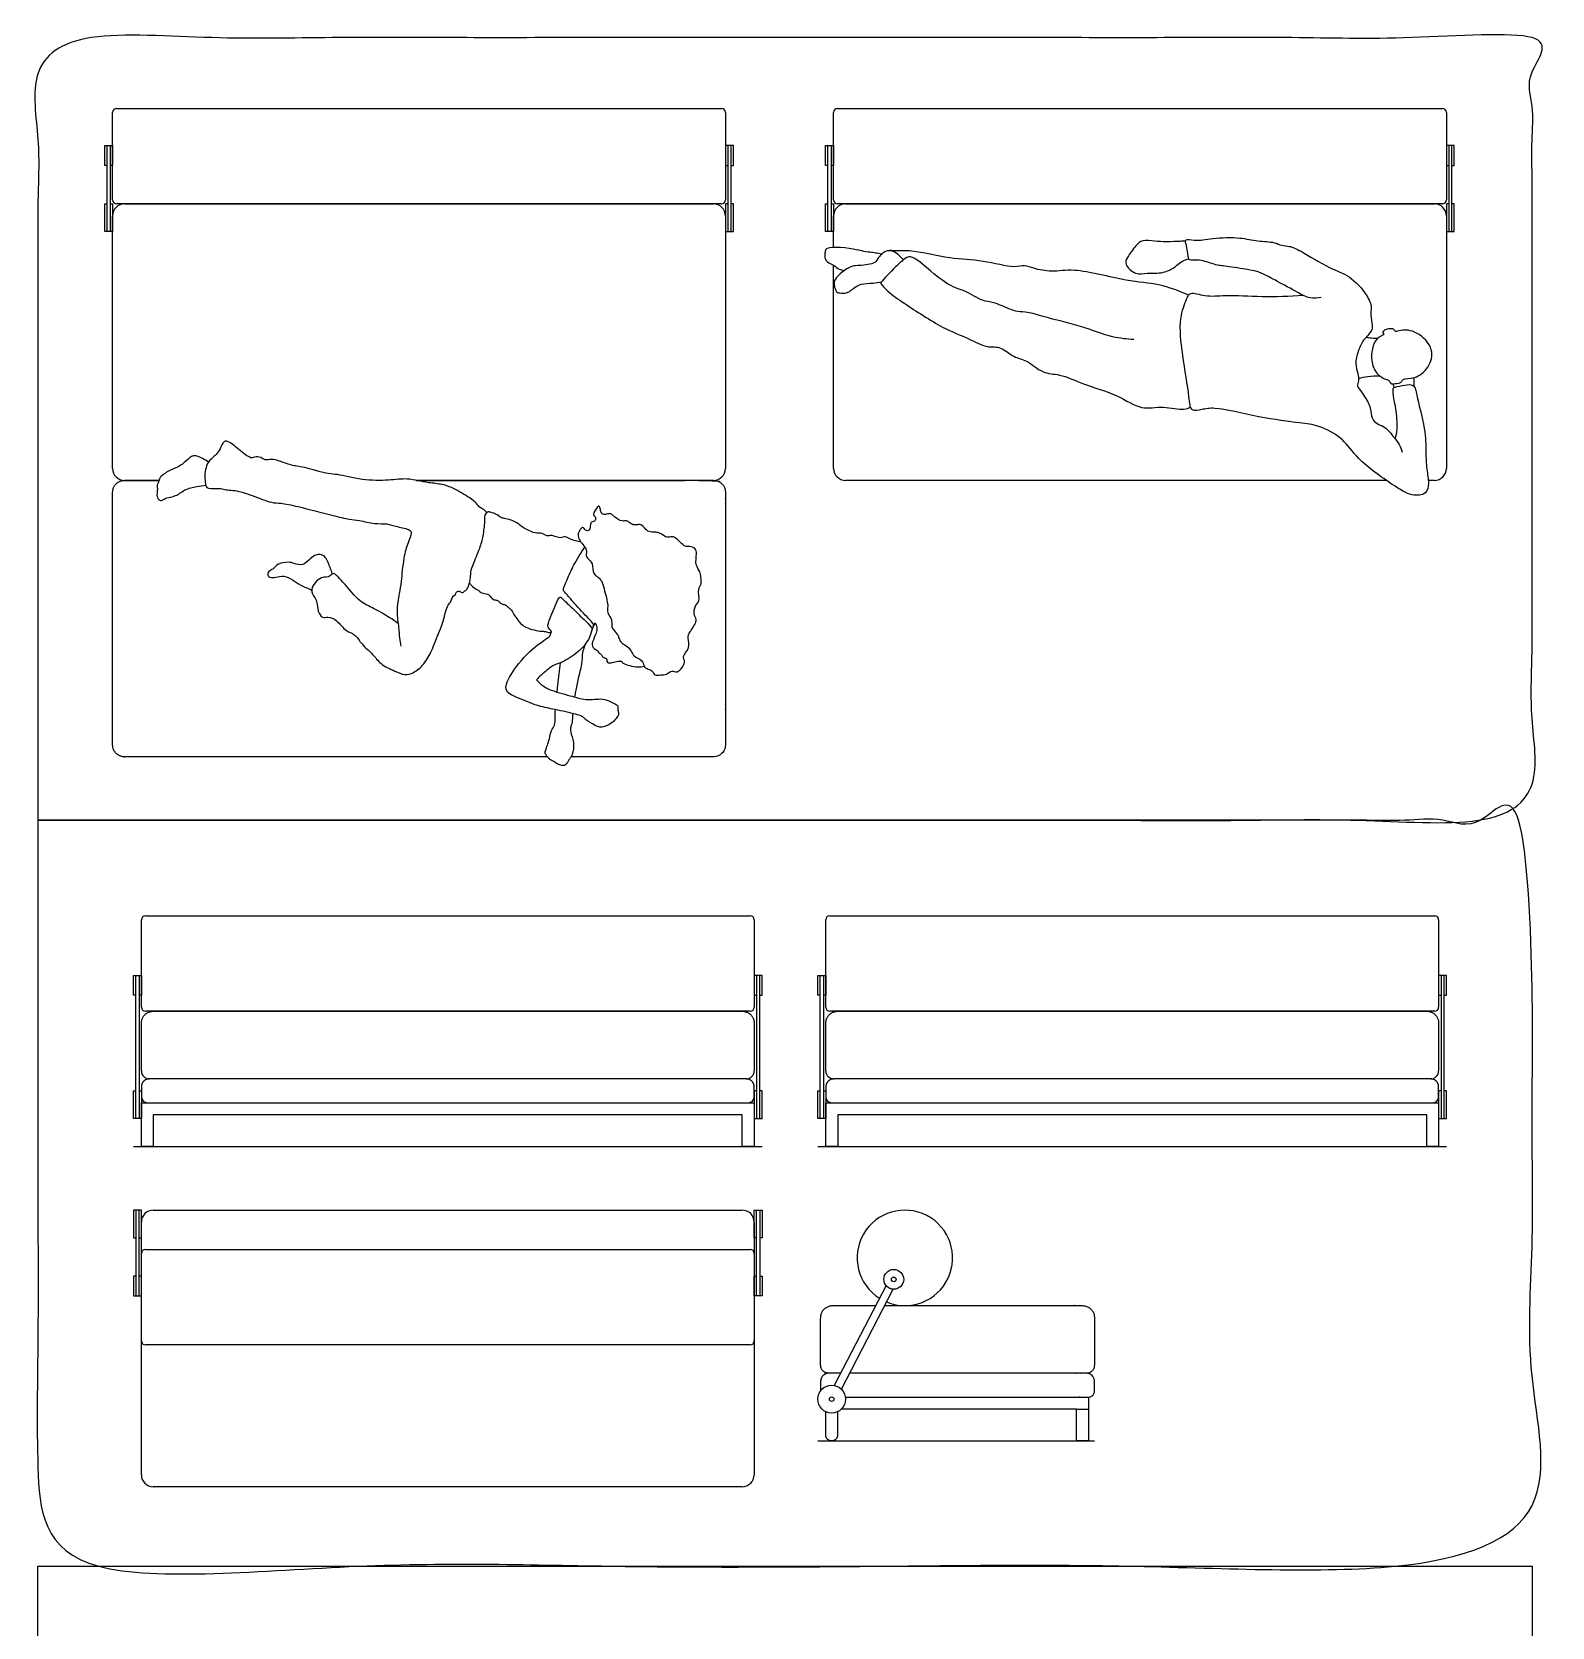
# Model space of a CAD drawing. Header units: metres. Extents: x 0 to 74.2, y -1.2 to 25.5.
# Drawn here: x 67.45 to 72.3, y 16.84 to 21.93 of the extents above; entities that cross this region are included whole.
import ezdxf

# ---------------------------------------------------------------- set-up
doc = ezdxf.new("R2010")
doc.units = ezdxf.units.M
doc.header["$MEASUREMENT"] = 0
for name, color, linetype, true_color in [('AG-DETAILS', 7, 'Continuous', 0x66ffff), ('AG-DIAGRAM', 7, 'Continuous', 0xfecc66), ('AG-FURNITURE', 7, 'Continuous', 0x66ccff), ('AG-PEOPLE', 7, 'Continuous', 0xfc6666), ('X-VPRT', 6, 'Continuous', 0xff00ff)]:
    doc.layers.add(name, color=color, linetype=linetype, true_color=true_color)

msp = doc.modelspace()

# ---------------------------------------------------------------- linework, layer by layer
at = {"layer": 'AG-DETAILS'}
msp.add_line((70.783, 17.5376), (70.8211, 17.5376), dxfattribs=at)
for points in [[(67.7807, 18.8584), (67.7731, 18.8584), (67.7731, 18.9219), (67.7985, 18.9219), (67.7985, 18.8584), (67.791, 18.8584)], [(69.7722, 18.8584), (69.7797, 18.8584), (69.7797, 18.9219), (69.7543, 18.9219), (69.7543, 18.8584), (69.7619, 18.8584)], [(67.791, 18.5536), (67.7985, 18.5536), (67.7985, 18.4647), (67.7731, 18.4647), (67.7731, 18.5536), (67.7807, 18.5536)], [(69.7619, 18.5536), (69.7543, 18.5536), (69.7543, 18.4647), (69.7797, 18.4647), (69.7797, 18.5536), (69.7722, 18.5536)]]:
    msp.add_lwpolyline(points, dxfattribs=at)
for points in [[(67.791, 18.4647), (67.7807, 18.4647), (67.7807, 18.9219), (67.791, 18.9219)], [(69.7619, 18.4647), (69.7722, 18.4647), (69.7722, 18.9219), (69.7619, 18.9219)]]:
    msp.add_lwpolyline(points, close=True, dxfattribs=at)
for centre, start, end in [((67.8112, 19.0997), 90, 180), ((69.7416, 19.0997), 0, 90), ((67.8112, 18.8203), 180, 270), ((69.7416, 18.8203), 270, 0)]:
    msp.add_arc(centre, 0.0127, start, end, dxfattribs=at)
for points in [[(67.7985, 18.8203), (67.7985, 18.96), (67.7985, 19.0997)], [(67.8112, 19.1124), (68.7764, 19.1124), (69.7416, 19.1124)], [(69.7543, 19.0997), (69.7543, 18.96), (69.7543, 18.8203)], [(69.7416, 18.8076), (68.7764, 18.8076), (67.8112, 18.8076)]]:
    msp.add_open_spline(points, degree=2, dxfattribs=at)
at = {"layer": 'AG-DIAGRAM'}
for points in [[(67.7731, 18.3758), (69.7797, 18.3758)], [(69.9575, 18.3758), (71.9641, 18.3758)], [(69.9575, 17.436), (70.8402, 17.436)]]:
    msp.add_lwpolyline(points, dxfattribs=at)
at = {"layer": 'AG-FURNITURE'}
for p, q in [((69.4183, 19.6196), (69.1699, 19.6196)), ((70.175, 17.9316), (70.0098, 17.613)), ((70.0324, 17.6013), (70.1976, 17.92))]:
    msp.add_line(p, q, dxfattribs=at)
for points in [[(67.689, 21.5074), (67.6814, 21.5074), (67.6814, 21.5709), (67.7068, 21.5709), (67.7068, 21.5074), (67.6992, 21.5074)], [(69.6804, 21.5074), (69.688, 21.5074), (69.688, 21.5709), (69.6626, 21.5709), (69.6626, 21.5074), (69.6702, 21.5074)], [(69.9897, 21.5074), (69.9821, 21.5074), (69.9821, 21.5709), (70.0075, 21.5709), (70.0075, 21.5074), (69.9999, 21.5074)], [(71.9811, 21.5074), (71.9887, 21.5074), (71.9887, 21.5709), (71.9633, 21.5709), (71.9633, 21.5074), (71.9709, 21.5074)], [(67.6992, 21.3854), (67.7068, 21.3854), (67.7068, 21.2965), (67.6814, 21.2965), (67.6814, 21.3854), (67.689, 21.3854)], [(69.6702, 21.3854), (69.6626, 21.3854), (69.6626, 21.2965), (69.688, 21.2965), (69.688, 21.3854), (69.6804, 21.3854)], [(69.9999, 21.3854), (70.0075, 21.3854), (70.0075, 21.2965), (69.9821, 21.2965), (69.9821, 21.3854), (69.9897, 21.3854)], [(71.9709, 21.3854), (71.9633, 21.3854), (71.9633, 21.2965), (71.9887, 21.2965), (71.9887, 21.3854), (71.9811, 21.3854)], [(69.9651, 18.8584), (69.9575, 18.8584), (69.9575, 18.9219), (69.9829, 18.9219), (69.9829, 18.8584), (69.9754, 18.8584)], [(71.9566, 18.8584), (71.9641, 18.8584), (71.9641, 18.9219), (71.9387, 18.9219), (71.9387, 18.8584), (71.9463, 18.8584)], [(69.9754, 18.5536), (69.9829, 18.5536), (69.9829, 18.4647), (69.9575, 18.4647), (69.9575, 18.5536), (69.9651, 18.5536)], [(71.9463, 18.5536), (71.9387, 18.5536), (71.9387, 18.4647), (71.9641, 18.4647), (71.9641, 18.5536), (71.9566, 18.5536)], [(67.791, 18.0842), (67.7985, 18.0842), (67.7985, 18.1731), (67.7731, 18.1731), (67.7731, 18.0842), (67.7807, 18.0842)], [(69.7619, 18.0842), (69.7543, 18.0842), (69.7543, 18.1731), (69.7797, 18.1731), (69.7797, 18.0842), (69.7722, 18.0842)], [(67.7807, 17.9622), (67.7731, 17.9622), (67.7731, 17.8987), (67.7985, 17.8987), (67.7985, 17.9622), (67.791, 17.9622)], [(69.7722, 17.9622), (69.7797, 17.9622), (69.7797, 17.8987), (69.7543, 17.8987), (69.7543, 17.9622), (69.7619, 17.9622)], [(70.8211, 17.5757), (70.8211, 17.5376), (70.8211, 17.436), (70.783, 17.436), (70.783, 17.5376), (70.0326, 17.5376)]]:
    msp.add_lwpolyline(points, dxfattribs=at)
for points in [[(67.6992, 21.2965), (67.689, 21.2965), (67.689, 21.5709), (67.6992, 21.5709)], [(69.6702, 21.2965), (69.6804, 21.2965), (69.6804, 21.5709), (69.6702, 21.5709)], [(69.9999, 21.2965), (69.9897, 21.2965), (69.9897, 21.5709), (69.9999, 21.5709)], [(71.9709, 21.2965), (71.9811, 21.2965), (71.9811, 21.5709), (71.9709, 21.5709)], [(69.9754, 18.4647), (69.9651, 18.4647), (69.9651, 18.9219), (69.9754, 18.9219)], [(71.9463, 18.4647), (71.9566, 18.4647), (71.9566, 18.9219), (71.9463, 18.9219)], [(67.7985, 18.4774), (67.7985, 18.5155), (69.7543, 18.5155), (69.7543, 18.4774), (69.7543, 18.3758), (69.7162, 18.3758), (69.7162, 18.4774), (67.8366, 18.4774), (67.8366, 18.3758), (67.7985, 18.3758)], [(69.9829, 18.4774), (69.9829, 18.5155), (71.9387, 18.5155), (71.9387, 18.4774), (71.9387, 18.3758), (71.9006, 18.3758), (71.9006, 18.4774), (70.021, 18.4774), (70.021, 18.3758), (69.9829, 18.3758)], [(67.791, 18.1731), (67.7807, 18.1731), (67.7807, 17.8987), (67.791, 17.8987)], [(69.7619, 18.1731), (69.7722, 18.1731), (69.7722, 17.8987), (69.7619, 17.8987)]]:
    msp.add_lwpolyline(points, close=True, dxfattribs=at)
for centre, radius in [((70.1997, 17.9516), 0.0317), ((70.1997, 17.9516), 0.00736), ((70.0015, 17.5693), 0.0444), ((70.0015, 17.5693), 0.00736)]:
    msp.add_circle(centre, radius, dxfattribs=at)
for centre, radius, start, end in [((67.7195, 21.6769), 0.0127, 90, 180), ((69.6499, 21.6769), 0.0127, 360, 90), ((70.0202, 21.6769), 0.0127, 90, 180), ((71.9506, 21.6769), 0.0127, 360, 90), ((67.7195, 21.3976), 0.0127, 180, 270), ((69.6499, 21.3976), 0.0127, 270, 360), ((70.0202, 21.3976), 0.0127, 180, 270), ((71.9506, 21.3976), 0.0127, 270, 360), ((67.7449, 21.3468), 0.0381, 90, 180), ((69.6245, 21.3468), 0.0381, 0, 90), ((70.0456, 21.3468), 0.0381, 90, 180), ((71.9252, 21.3468), 0.0381, 0, 90), ((67.7449, 20.5404), 0.0381, 180, 270), ((69.6245, 20.5404), 0.0381, 270, 360), ((70.0456, 20.5404), 0.0381, 180, 270), ((71.9252, 20.5404), 0.0381, 270, 360), ((69.9956, 19.0997), 0.0127, 90, 180), ((71.926, 19.0997), 0.0127, 0, 90), ((69.9956, 18.8203), 0.0127, 180, 270), ((71.926, 18.8203), 0.0127, 270, 0), ((67.8239, 18.6171), 0.0254, 180, 270), ((69.7289, 18.6171), 0.0254, 270, 0), ((70.0083, 18.6171), 0.0254, 180, 270), ((71.9133, 18.6171), 0.0254, 270, 0), ((67.8176, 18.5345), 0.0191, 180, 270), ((69.7353, 18.5345), 0.0191, 270, 0), ((70.002, 18.5345), 0.0191, 180, 270), ((71.9197, 18.5345), 0.0191, 270, 0), ((67.8366, 18.1345), 0.0381, 90, 180), ((69.7162, 18.1345), 0.0381, 0, 90), ((70.2352, 18.0202), 0.1524, 247.3776, 237.8173), ((67.8112, 18.0346), 0.0127, 90, 180), ((69.7416, 18.0346), 0.0127, 360, 90), ((67.8112, 17.7552), 0.0127, 180, 270), ((69.7416, 17.7552), 0.0127, 270, 360), ((67.8366, 17.328), 0.0381, 180, 270), ((69.7162, 17.328), 0.0381, 270, 360)]:
    msp.add_arc(centre, radius, start, end, dxfattribs=at)
for points in [[(67.7068, 21.3976), (67.7068, 21.5373), (67.7068, 21.6769)], [(67.7195, 21.6896), (68.6847, 21.6896), (69.6499, 21.6896)], [(69.6626, 21.6769), (69.6626, 21.5373), (69.6626, 21.3976)], [(70.0075, 21.3976), (70.0075, 21.5373), (70.0075, 21.6769)], [(70.0202, 21.6896), (70.9854, 21.6896), (71.9506, 21.6896)], [(71.9633, 21.6769), (71.9633, 21.5373), (71.9633, 21.3976)], [(67.7068, 20.5404), (67.7068, 20.9436), (67.7068, 21.3468)], [(69.6499, 21.3849), (68.6847, 21.3849), (67.7195, 21.3849)], [(67.7449, 21.3849), (68.6847, 21.3849), (69.6245, 21.3849)], [(69.6626, 21.3468), (69.6626, 20.9436), (69.6626, 20.5404)], [(70.0075, 21.246), (70.0075, 21.2964), (70.0075, 21.3468)], [(71.9506, 21.3849), (70.9854, 21.3849), (70.0202, 21.3849)], [(70.0456, 21.3849), (70.9854, 21.3849), (71.9252, 21.3849)], [(71.9633, 21.3468), (71.9633, 20.9436), (71.9633, 20.5404)], [(70.0075, 20.5404), (70.0075, 20.8649), (70.0075, 21.1895)], [(67.8544, 20.5023), (67.7997, 20.5023), (67.7449, 20.5023)], [(69.6245, 20.5023), (69.1499, 20.5023), (68.6752, 20.5023)], [(71.772, 20.5023), (70.9088, 20.5023), (70.0456, 20.5023)], [(71.9252, 20.5023), (71.9155, 20.5023), (71.9058, 20.5023)], [(69.9829, 18.8203), (69.9829, 18.96), (69.9829, 19.0997)], [(69.9956, 19.1124), (70.9608, 19.1124), (71.926, 19.1124)], [(71.9387, 19.0997), (71.9387, 18.96), (71.9387, 18.8203)], [(67.8366, 18.8076), (68.7764, 18.8076), (69.7162, 18.8076)], [(71.926, 18.8076), (70.9608, 18.8076), (69.9956, 18.8076)], [(70.021, 18.8076), (70.9608, 18.8076), (71.9006, 18.8076)], [(67.7985, 18.6171), (67.7985, 18.6933), (67.7985, 18.7695)], [(69.7543, 18.7695), (69.7543, 18.6933), (69.7543, 18.6171)], [(69.9829, 18.6171), (69.9829, 18.6933), (69.9829, 18.7695)], [(71.9387, 18.7695), (71.9387, 18.6933), (71.9387, 18.6171)], [(69.7289, 18.5917), (68.7764, 18.5917), (67.8239, 18.5917)], [(69.7289, 18.5917), (68.7764, 18.5917), (67.8239, 18.5917)], [(71.9133, 18.5917), (70.9608, 18.5917), (70.0083, 18.5917)], [(71.9133, 18.5917), (70.9608, 18.5917), (70.0083, 18.5917)], [(67.7985, 18.5663), (67.7985, 18.5504), (67.7985, 18.5345)], [(69.7543, 18.5345), (69.7543, 18.5504), (69.7543, 18.5663)], [(69.9829, 18.5663), (69.9829, 18.5504), (69.9829, 18.5345)], [(71.9387, 18.5345), (71.9387, 18.5504), (71.9387, 18.5663)], [(67.8176, 18.5155), (68.7764, 18.5155), (69.7353, 18.5155)], [(70.002, 18.5155), (70.9608, 18.5155), (71.9197, 18.5155)], [(67.7985, 17.328), (67.7985, 17.7313), (67.7985, 18.1345)], [(67.8366, 18.1726), (68.7764, 18.1726), (69.7162, 18.1726)], [(69.7543, 18.1345), (69.7543, 17.7313), (69.7543, 17.328)], [(67.7985, 17.7552), (67.7985, 17.8949), (67.7985, 18.0346)], [(67.8112, 18.0473), (68.7764, 18.0473), (69.7416, 18.0473)], [(69.7543, 18.0346), (69.7543, 17.8949), (69.7543, 17.7552)], [(69.7416, 17.7425), (68.7764, 17.7425), (67.8112, 17.7425)], [(69.7162, 17.2899), (68.7764, 17.2899), (67.8366, 17.2899)]]:
    msp.add_open_spline(points, degree=2, dxfattribs=at)
for points, weights, knots in [([(67.7068, 20.3646), (67.7068, 20.4144), (67.7068, 20.4642), (67.7068, 20.5023), (67.7449, 20.5023), (67.7997, 20.5023), (67.8544, 20.5023)], [1, 1, 1, 0.707106781187, 1, 1, 1], [19.2266719, 19.2266719, 19.2266719, 19.6286236, 19.6286236, 19.8249731, 19.8249731, 20.1843187, 20.1843187, 20.1843187]), ([(68.6752, 20.5023), (69.1499, 20.5023), (69.6245, 20.5023), (69.6626, 20.5023), (69.6626, 20.4642), (69.6626, 20.0609), (69.6626, 19.6577), (69.6626, 19.6196), (69.6245, 19.6196), (69.5838, 19.6196), (69.4183, 19.6196)], [1, 1, 1, 0.707106781187, 1, 1, 1, 0.707106781187, 1, 1, 1], [22.877294, 22.877294, 22.877294, 25.99164, 25.99164, 26.187989, 26.187989, 29.442935, 29.442935, 29.639285, 29.639285, 29.906252, 29.906252, 29.906252]), ([(69.095, 19.6196), (68.4199, 19.6196), (67.7449, 19.6196), (67.7068, 19.6196), (67.7068, 19.6577), (67.7068, 19.9478), (67.7068, 20.3646)], [1, 1, 1, 0.707106781187, 1, 1, 1], [31.376496, 31.376496, 31.376496, 35.805952, 35.805952, 36.002301, 36.002301, 38.344228, 38.344228, 38.344228]), ([(70.03, 17.6519), (70.0109, 17.6519), (69.9918, 17.6519), (69.9664, 17.6519), (69.9664, 17.6773), (69.9664, 17.7535), (69.9664, 17.8297), (69.9664, 17.8678), (70.0045, 17.8678), (70.0735, 17.8678), (70.1419, 17.8678)], [1, 1, 1, 0.707106781187, 1, 1, 1, 0.707106781187, 1, 1, 1], [7.721464, 7.721464, 7.721464, 7.862832, 7.862832, 7.993731, 7.993731, 8.493731, 8.493731, 8.690081, 8.690081, 9.209277, 9.209277, 9.209277]), ([(70.1705, 17.8678), (70.4933, 17.8678), (70.8021, 17.8678), (70.8402, 17.8678), (70.8402, 17.8297), (70.8402, 17.7535), (70.8402, 17.6773), (70.8402, 17.6519), (70.8148, 17.6519), (70.4461, 17.6519), (70.0586, 17.6519)], [1, 1, 1, 0.707106781187, 1, 1, 1, 0.707106781187, 1, 1, 1], [9.317978, 9.317978, 9.317978, 11.773414, 11.773414, 11.969764, 11.969764, 12.469764, 12.469764, 12.600664, 12.600664, 15.478166, 15.478166, 15.478166]), ([(70.03, 17.6519), (70.0109, 17.6519), (69.9918, 17.6519), (69.9664, 17.6519), (69.9664, 17.6265), (69.9664, 17.6115), (69.9664, 17.5966)], [1, 1, 1, 0.707106781187, 1, 1, 1], [19.5054431, 19.5054431, 19.5054431, 19.7913901, 19.7913901, 19.9222898, 19.9222898, 20.0203111, 20.0203111, 20.0203111]), ([(70.0455, 17.5757), (70.4386, 17.5757), (70.8211, 17.5757), (70.8402, 17.5757), (70.8402, 17.5947), (70.8402, 17.6106), (70.8402, 17.6265), (70.8402, 17.6519), (70.8148, 17.6519), (70.4419, 17.6519), (70.0586, 17.6519)], [1, 1, 1, 0.707106781187, 1, 1, 1, 0.707106781187, 1, 1, 1], [7.362447, 7.362447, 7.362447, 13.208149, 13.208149, 13.306324, 13.306324, 13.41049, 13.41049, 13.54139, 13.54139, 19.290967, 19.290967, 19.290967]), ([(70.0205, 17.5292), (70.0205, 17.4842), (70.0205, 17.455), (70.0205, 17.436), (70.0015, 17.436), (69.9824, 17.436), (69.9824, 17.455), (69.9824, 17.4842), (69.9824, 17.5292)], [1, 1, 1, 0.707106781187, 1, 0.707106781187, 1, 1, 1], [0.1151797, 0.1151797, 0.1151797, 0.3065081, 0.3065081, 0.4046829, 0.4046829, 0.5028576, 0.5028576, 0.694186, 0.694186, 0.694186])]:
    msp.add_rational_spline(points, weights, degree=2, knots=knots, dxfattribs=at)
for points in [[(67.7985, 18.7695), (67.7985, 18.8076), (67.8366, 18.8076)], [(69.7162, 18.8076), (69.7543, 18.8076), (69.7543, 18.7695)], [(69.9829, 18.7695), (69.9829, 18.8076), (70.021, 18.8076)], [(71.9006, 18.8076), (71.9387, 18.8076), (71.9387, 18.7695)], [(67.8239, 18.5917), (67.7985, 18.5917), (67.7985, 18.5663)], [(69.7543, 18.5663), (69.7543, 18.5917), (69.7289, 18.5917)], [(70.0083, 18.5917), (69.9829, 18.5917), (69.9829, 18.5663)], [(71.9387, 18.5663), (71.9387, 18.5917), (71.9133, 18.5917)]]:
    msp.add_rational_spline(points, [1, 0.707106781187, 1], degree=2, dxfattribs=at)
at = {"layer": 'AG-PEOPLE'}
for points, knots in [([(70.1614, 21.2246), (70.1549, 21.2252), (70.1404, 21.2288), (70.1238, 21.23), (70.0945, 21.2347), (70.067, 21.2435), (69.99, 21.2506), (69.9813, 21.2376), (69.9793, 21.2258), (69.9794, 21.2081), (69.9915, 21.1956), (70.0111, 21.1897), (70.0214, 21.1762), (70.036, 21.1731), (70.0425, 21.1724)], [4.414507, 4.414507, 4.414507, 4.414507, 4.656167, 4.908999, 5.228769, 5.552743, 7.070206, 7.410094, 7.710735, 7.952197, 8.192755, 8.454568, 8.719757, 8.895064, 8.895064, 8.895064, 8.895064]), ([(70.2313, 21.2068), (70.2231, 21.2125), (70.2127, 21.2281), (70.1764, 21.2431), (70.1472, 21.21), (70.1377, 21.191), (70.082, 21.1878), (70.057, 21.1859), (70.0138, 21.1513), (70.0077, 21.1329), (70.0118, 21.1147), (70.0163, 21.1025), (70.0288, 21.0995), (70.0508, 21.0991), (70.0618, 21.108), (70.0718, 21.116), (70.0964, 21.1325), (70.1279, 21.1302), (70.1517, 21.1348), (70.1607, 21.1364)], [4.585079, 4.585079, 4.585079, 4.585079, 4.886042, 5.229647, 5.598135, 5.867486, 6.29521, 6.602332, 7.337079, 7.590644, 7.845295, 8.050879, 8.250284, 8.64621, 9.030551, 9.233429, 9.519507, 9.877704, 10.104583, 10.104583, 10.104583, 10.104583]), ([(71.1404, 21.0933), (71.1101, 21.107), (71.0442, 21.1321), (70.9421, 21.1357), (70.7781, 21.1822), (70.7073, 21.1653), (70.6478, 21.1778), (70.617, 21.1905), (70.5812, 21.1786), (70.4797, 21.2072), (70.3811, 21.2072), (70.2602, 21.2385), (70.211, 21.2345), (70.1906, 21.2358), (70.186, 21.2356)], [0, 0, 0, 0, 0.589066, 1.198822, 1.95968, 2.465063, 2.910131, 3.237668, 3.580881, 4.171584, 4.781753, 5.434349, 5.878539, 6.023004, 6.023004, 6.023004, 6.023004]), ([(71.1308, 21.2662), (71.1251, 21.2658), (71.1135, 21.2651), (71.0697, 21.2633), (71.0333, 21.2653), (70.9933, 21.2714), (70.9713, 21.2519), (70.9449, 21.2151), (70.9346, 21.1911), (70.9715, 21.1563), (71.0085, 21.1659), (71.06, 21.1609), (71.0995, 21.1841), (71.1141, 21.1995), (71.132, 21.2073), (71.141, 21.2099)], [0, 0, 0, 0, 0.244002, 0.627846, 0.998633, 1.356939, 1.66838, 2.065136, 2.345712, 2.725001, 3.084076, 3.507273, 3.895161, 4.167209, 4.478599, 4.478599, 4.478599, 4.478599]), ([(71.5642, 21.0863), (71.5525, 21.0837), (71.5264, 21.082), (71.489, 21.1014), (71.4236, 21.1384), (71.3918, 21.1547), (71.3742, 21.1631), (71.3571, 21.17), (71.3224, 21.1769), (71.257, 21.1862), (71.2372, 21.188), (71.2151, 21.194), (71.171, 21.2097), (71.1429, 21.2018), (71.138, 21.2183), (71.1354, 21.2515), (71.1261, 21.2758), (71.164, 21.2648), (71.2179, 21.2766), (71.305, 21.2793), (71.3588, 21.2649), (71.414, 21.2643), (71.4368, 21.251), (71.4644, 21.2511), (71.5016, 21.2341), (71.5902, 21.1773), (71.654, 21.1586), (71.7097, 21.0986), (71.7263, 21.0557), (71.7205, 21.0386), (71.7262, 21.0038), (71.7278, 20.9834), (71.7176, 20.9719), (71.7103, 20.9603), (71.6971, 20.9504), (71.6807, 20.9141), (71.6708, 20.875), (71.6807, 20.8448), (71.6851, 20.82), (71.6754, 20.8021), (71.6959, 20.7833), (71.7181, 20.7439), (71.7223, 20.723), (71.7262, 20.6938), (71.7479, 20.6795), (71.7684, 20.6743), (71.7968, 20.6391), (71.8131, 20.6176), (71.8201, 20.6008), (71.8226, 20.5925)], [0, 0, 0, 0, 0.352396, 0.737612, 1.252573, 1.60667, 1.85689, 2.100381, 2.458327, 2.938808, 3.199611, 3.476532, 3.88521, 4.176758, 4.387211, 4.742449, 4.985486, 5.291627, 5.745713, 6.293351, 6.743819, 7.170912, 7.467343, 7.759066, 8.135088, 8.736184, 9.22973, 9.75483, 10.138016, 10.380959, 10.728001, 10.992925, 11.213993, 11.428087, 11.66155, 12.030387, 12.407368, 12.736684, 13.027437, 13.266591, 13.561929, 13.958607, 14.237755, 14.545552, 14.830991, 15.101982, 15.491012, 15.805064, 16.105187, 16.105187, 16.105187, 16.105187]), ([(70.9656, 20.9515), (70.943, 20.9532), (70.8958, 20.9573), (70.7968, 20.9962), (70.6834, 21.0219), (70.6294, 21.0407), (70.5953, 21.04), (70.5663, 21.0495), (70.5176, 21.0727), (70.4824, 21.0728), (70.4282, 21.109), (70.3875, 21.1165), (70.3192, 21.1661), (70.2568, 21.226), (70.2299, 21.2062), (70.2075, 21.1863), (70.1588, 21.1359), (70.1576, 21.1302), (70.1845, 21.1001), (70.236, 21.0661), (70.3545, 20.987), (70.434, 20.9585), (70.4957, 20.924), (70.5422, 20.9323), (70.582, 20.893), (70.625, 20.8883), (70.6736, 20.8412), (70.7318, 20.8435), (70.8054, 20.8068), (70.913, 20.7786), (70.9885, 20.7245), (71.0572, 20.7423), (71.1249, 20.7239), (71.14, 20.7333), (71.1469, 20.7365)], [0, 0, 0, 0, 0.486402, 1.098293, 1.741164, 2.181444, 2.510561, 2.8373, 3.262387, 3.617723, 4.07727, 4.458256, 5.007931, 5.534095, 5.81844, 6.169344, 6.651691, 6.773465, 7.113805, 7.596636, 8.298127, 8.855361, 9.333519, 9.720799, 10.138639, 10.523874, 10.988919, 11.425411, 11.955143, 12.584457, 13.135854, 13.623931, 14.101543, 14.384243, 14.384243, 14.384243, 14.384243]), ([(71.8002, 20.6344), (71.803, 20.6448), (71.8087, 20.6648), (71.8033, 20.7324), (71.7956, 20.7589), (71.7909, 20.7974), (71.8008, 20.8004), (71.8304, 20.8075), (71.8575, 20.8092), (71.8667, 20.7916), (71.868, 20.7715), (71.8973, 20.6643), (71.8977, 20.5967), (71.8993, 20.5384), (71.9091, 20.4947), (71.9003, 20.4558), (71.8485, 20.4511), (71.7897, 20.4895), (71.6772, 20.5679), (71.6382, 20.6357), (71.5554, 20.6794), (71.4929, 20.6858), (71.3657, 20.7021), (71.2275, 20.7375), (71.1859, 20.7291), (71.1456, 20.7192), (71.143, 20.7771), (71.12, 20.9018), (71.1085, 21.015), (71.1326, 21.0776), (71.1449, 21.1066), (71.1969, 21.0867), (71.2606, 21.0958), (71.3781, 21.0869), (71.4623, 21.0906), (71.5057, 21.0931)], [0, 0, 0, 0, 0.334911, 0.808116, 1.146542, 1.485967, 1.64805, 1.9758, 2.275832, 2.50706, 2.770923, 3.384011, 3.891044, 4.332327, 4.729122, 5.06602, 5.443751, 5.943499, 6.629819, 7.158617, 7.70297, 8.169555, 8.84619, 9.549389, 9.933632, 10.252373, 10.642351, 11.323909, 11.963422, 12.434473, 12.717913, 13.115425, 13.595124, 14.231313, 14.905091, 14.905091, 14.905091, 14.905091]), ([(71.7417, 20.8443), (71.7351, 20.8522), (71.7183, 20.8843), (71.7307, 20.9576), (71.7685, 20.9667), (71.7578, 20.9732), (71.7671, 20.9853), (71.7819, 20.9859), (71.7962, 20.987), (71.7999, 20.9739), (71.8207, 20.9852), (71.8724, 20.9792), (71.9271, 20.9221), (71.9089, 20.8608), (71.8661, 20.826), (71.8238, 20.8281), (71.8206, 20.8137), (71.8001, 20.8111), (71.7851, 20.8092), (71.7802, 20.8249), (71.7687, 20.8236), (71.7535, 20.8343), (71.7458, 20.8394), (71.7417, 20.8443)], [0, 0, 0, 0, 0.38997, 0.886156, 1.186414, 1.324496, 1.524937, 1.757518, 1.967961, 2.142386, 2.390873, 2.810481, 3.308096, 3.750132, 4.182676, 4.538229, 4.729501, 4.988147, 5.206829, 5.416772, 5.601771, 5.848636, 6.086153, 6.086153, 6.086153, 6.086153]), ([(71.7084, 20.9595), (71.7135, 20.9582), (71.7239, 20.9563), (71.7385, 20.9562), (71.7458, 20.9569)], [0, 0, 0, 0, 0.2340565, 0.5094826, 0.5094826, 0.5094826, 0.5094826]), ([(71.683, 20.8279), (71.6927, 20.8306), (71.7125, 20.8349), (71.7387, 20.8361), (71.7517, 20.8355)], [0, 0, 0, 0, 0.3245532, 0.6930091, 0.6930091, 0.6930091, 0.6930091]), ([(71.8594, 20.8305), (71.8595, 20.8262), (71.8596, 20.8176), (71.8598, 20.8074), (71.8599, 20.8023)], [0, 0, 0, 0, 0.2120705, 0.4423497, 0.4423497, 0.4423497, 0.4423497]), ([(71.7974, 20.7992), (71.7961, 20.8018), (71.7947, 20.8074), (71.7947, 20.8095), (71.7947, 20.8105)], [0, 0, 0, 0, 0.1731135, 0.2759126, 0.2759126, 0.2759126, 0.2759126]), ([(68.9005, 20.3991), (68.898, 20.4028), (68.892, 20.4101), (68.8784, 20.4146), (68.8685, 20.4298), (68.8442, 20.4486), (68.795, 20.4778), (68.7601, 20.49), (68.7155, 20.4944), (68.681, 20.5007), (68.6452, 20.5093), (68.5851, 20.5016), (68.5057, 20.501), (68.4239, 20.5231), (68.3963, 20.5208), (68.3176, 20.5457), (68.2775, 20.5489), (68.2399, 20.5642), (68.2152, 20.5713), (68.1922, 20.5648), (68.1811, 20.5776), (68.16, 20.5776), (68.1515, 20.5724), (68.1325, 20.5805), (68.0959, 20.6137), (68.0721, 20.6294), (68.0594, 20.6263), (68.0496, 20.602), (68.0384, 20.5827), (68.0061, 20.5627), (67.9991, 20.514), (68.0035, 20.4928), (68.0045, 20.4761), (68.0365, 20.4758), (68.0564, 20.4769), (68.0735, 20.4702), (68.0996, 20.4715), (68.1528, 20.4547), (68.2124, 20.4294), (68.2447, 20.4309), (68.3011, 20.4185), (68.4062, 20.3911), (68.4608, 20.3778), (68.4943, 20.3751), (68.5429, 20.3621), (68.5822, 20.3657), (68.6135, 20.3539), (68.6553, 20.3466), (68.663, 20.333), (68.6478, 20.3007), (68.6341, 20.2545), (68.6283, 20.1797), (68.6213, 20.1421), (68.6112, 20.0831), (68.6204, 20.0341), (68.6214, 19.9992), (68.625, 19.9819), (68.6269, 19.9735)], [0, 0, 0, 0, 0.228938, 0.456612, 0.710924, 1.056591, 1.526421, 1.911737, 2.322256, 2.690191, 3.059805, 3.536862, 4.108586, 4.665507, 5.003098, 5.554463, 5.965934, 6.352043, 6.668613, 6.95359, 7.196347, 7.469615, 7.655975, 7.919686, 8.368717, 8.693682, 8.888776, 9.195836, 9.493004, 9.864253, 10.289278, 10.582232, 10.801071, 11.13087, 11.41842, 11.672519, 11.980596, 12.451007, 12.950604, 13.293318, 13.761744, 14.419834, 14.884308, 15.239689, 15.677354, 16.063828, 16.43141, 16.825915, 17.036606, 17.387461, 17.835384, 18.368039, 18.761669, 19.235272, 19.678682, 20.041956, 20.357785, 20.357785, 20.357785, 20.357785]), ([(68.0129, 20.5609), (68.0068, 20.5652), (67.9942, 20.5716), (67.9638, 20.5869), (67.9405, 20.5633), (67.9183, 20.545), (67.8924, 20.5372), (67.8611, 20.5168), (67.856, 20.5076), (67.8521, 20.4948), (67.8479, 20.4855), (67.8505, 20.4754), (67.8477, 20.4571), (67.8484, 20.4529), (67.8548, 20.4338), (67.8698, 20.4417), (67.8796, 20.4476), (67.9107, 20.4505), (67.9356, 20.4749), (67.9753, 20.4822), (67.9942, 20.486), (68.0038, 20.4873)], [0, 0, 0, 0, 0.293166, 0.63171, 0.969304, 1.301675, 1.633209, 2.004794, 2.206055, 2.428583, 2.622593, 2.825691, 3.085338, 3.229688, 3.47597, 3.697036, 3.913351, 4.247262, 4.614161, 5.002923, 5.338878, 5.338878, 5.338878, 5.338878]), ([(69.4383, 19.8813), (69.434, 19.8837), (69.4294, 19.8965), (69.412, 19.9004), (69.4007, 19.9094), (69.3991, 19.9301), (69.3675, 19.9395), (69.3634, 19.9577), (69.3467, 19.9756), (69.3294, 19.9824), (69.322, 19.9989), (69.3198, 20.0102), (69.3038, 20.0256), (69.2984, 20.0369), (69.301, 20.0593), (69.2897, 20.0717), (69.284, 20.0897), (69.2901, 20.104), (69.2746, 20.156), (69.2688, 20.1811), (69.2554, 20.1943), (69.2389, 20.2038), (69.2405, 20.2374), (69.2247, 20.2513), (69.2161, 20.2621), (69.2221, 20.2814), (69.2063, 20.2979), (69.1966, 20.312), (69.1893, 20.3291), (69.198, 20.3444), (69.2076, 20.3564), (69.2146, 20.3406), (69.2307, 20.3414), (69.2313, 20.36), (69.2333, 20.3707), (69.2499, 20.3709), (69.2479, 20.3893), (69.2354, 20.3903), (69.2599, 20.4303), (69.2632, 20.4075), (69.2673, 20.3932), (69.28, 20.3931), (69.2917, 20.3975), (69.3023, 20.393), (69.309, 20.3844), (69.3324, 20.3694), (69.3474, 20.3757), (69.3608, 20.3627), (69.3756, 20.3582), (69.3885, 20.3637), (69.4044, 20.3522), (69.413, 20.3386), (69.4321, 20.3368), (69.4434, 20.3369), (69.4586, 20.3326), (69.4748, 20.3168), (69.4926, 20.3244), (69.5065, 20.3179), (69.5216, 20.2997), (69.5371, 20.29), (69.5488, 20.2919), (69.5677, 20.2862), (69.5716, 20.2668), (69.5647, 20.2323), (69.5828, 20.2114), (69.584, 20.1937), (69.5878, 20.1711), (69.5722, 20.1555), (69.5834, 20.1154), (69.5639, 20.1046), (69.5607, 20.0693), (69.5758, 20.0545), (69.5485, 20.02), (69.5404, 19.9992), (69.552, 19.9671), (69.5217, 19.941), (69.5391, 19.9224), (69.5099, 19.8831), (69.4908, 19.8981), (69.4751, 19.8807), (69.4554, 19.8821), (69.4425, 19.8788), (69.4383, 19.8813)], [0, 0, 0, 0, 0.253075, 0.508864, 0.735234, 0.998803, 1.33252, 1.593132, 1.893464, 2.160678, 2.411983, 2.62607, 2.910483, 3.132313, 3.415014, 3.668744, 3.923724, 4.164909, 4.617648, 4.941189, 5.197906, 5.455707, 5.799656, 6.078739, 6.29704, 6.557492, 6.844342, 7.107522, 7.362502, 7.623555, 7.826367, 8.046086, 8.256385, 8.509416, 8.702833, 8.921677, 9.147863, 9.31812, 9.667436, 9.883309, 10.123374, 10.325244, 10.544896, 10.742122, 10.951189, 11.268252, 11.503995, 11.759018, 11.998413, 12.218665, 12.480867, 12.729584, 12.989351, 13.200559, 13.443842, 13.727636, 13.981583, 14.214682, 14.519296, 14.777469, 14.988678, 15.246064, 15.508305, 15.87161, 16.184586, 16.444998, 16.728793, 17.008364, 17.380075, 17.653191, 18.001116, 18.260599, 18.647335, 18.946401, 19.287274, 19.639175, 19.909783, 20.294503, 20.552345, 20.824198, 21.101667, 21.354961, 21.354961, 21.354961, 21.354961]), ([(69.2009, 20.3061), (69.1898, 20.3077), (69.168, 20.3122), (69.1523, 20.325), (69.1351, 20.3166), (69.1187, 20.3237), (69.1068, 20.3277), (69.0933, 20.323), (69.0773, 20.335), (69.0549, 20.3324), (69.0313, 20.344), (69.0135, 20.3529), (69.0001, 20.3654), (68.9847, 20.3734), (68.9615, 20.3806), (68.9468, 20.3813), (68.9297, 20.3964), (68.9155, 20.399), (68.9043, 20.404), (68.8918, 20.3909), (68.8946, 20.3694), (68.8886, 20.3233), (68.8793, 20.2858), (68.8565, 20.2349), (68.8522, 20.2209), (68.8498, 20.214)], [0, 0, 0, 0, 0.36121, 0.626755, 0.879475, 1.137014, 1.355066, 1.57629, 1.841246, 2.132603, 2.448551, 2.727709, 2.988289, 3.250218, 3.552636, 3.792014, 4.080165, 4.318364, 4.520297, 4.753981, 5.039992, 5.458426, 5.862393, 6.318156, 6.609989, 6.609989, 6.609989, 6.609989]), ([(68.8457, 20.1751), (68.8475, 20.172), (68.8511, 20.1659), (68.8671, 20.1544), (68.8752, 20.1525), (68.8817, 20.1419), (68.9048, 20.14), (68.911, 20.1335), (68.9236, 20.1189), (68.9362, 20.1214), (68.9417, 20.1112), (68.9514, 20.1065), (68.963, 20.1051), (68.9674, 20.0968), (68.9786, 20.0923), (68.9845, 20.0776), (68.9973, 20.0609), (69.0159, 20.0323), (69.0693, 20.0201), (69.0876, 20.0207), (69.0994, 20.0156), (69.1087, 20.0164), (69.106, 20.0224), (69.0919, 20.0352), (69.1034, 20.0638), (69.1302, 20.1291), (69.1369, 20.1306), (69.1486, 20.118), (69.1795, 20.0894), (69.2097, 20.0584), (69.2328, 20.0381), (69.2377, 20.0245), (69.2397, 20.0313), (69.2421, 20.0392), (69.2418, 20.0442), (69.2287, 20.0586), (69.1849, 20.1032), (69.1578, 20.1377), (69.1451, 20.1497), (69.1445, 20.1558), (69.1585, 20.1885), (69.1781, 20.2331), (69.2012, 20.2711), (69.2139, 20.2895)], [0, 0, 0, 0, 0.205556, 0.476236, 0.652738, 0.859659, 1.147209, 1.338959, 1.601187, 1.806425, 2.001518, 2.206129, 2.411367, 2.59258, 2.799218, 3.038901, 3.322042, 3.682601, 4.134289, 4.402078, 4.62239, 4.784964, 4.912408, 5.158256, 5.509404, 6.02719, 6.148265, 6.385299, 6.7953, 7.216446, 7.565461, 7.754035, 7.87899, 8.063464, 8.191558, 8.448003, 8.949813, 9.374243, 9.612397, 9.749044, 10.102385, 10.551372, 11.060237, 11.060237, 11.060237, 11.060237]), ([(68.4079, 20.2037), (68.4054, 20.2131), (68.3983, 20.2298), (68.384, 20.2672), (68.3541, 20.266), (68.3381, 20.2532), (68.3152, 20.2282), (68.2858, 20.2372), (68.2687, 20.2429), (68.2321, 20.2365), (68.222, 20.2202), (68.2077, 20.2151), (68.1996, 20.2031), (68.2049, 20.1937), (68.2226, 20.1902), (68.2465, 20.2), (68.2753, 20.1903), (68.299, 20.1704), (68.3263, 20.1593), (68.3368, 20.1545), (68.342, 20.1522)], [0, 0, 0, 0, 0.334942, 0.708169, 1.012546, 1.296535, 1.643204, 1.965704, 2.239255, 2.60394, 2.868522, 3.106116, 3.326641, 3.506491, 3.757894, 4.06992, 4.40307, 4.753035, 5.086979, 5.343856, 5.343856, 5.343856, 5.343856]), ([(68.6178, 20.0459), (68.6086, 20.0524), (68.5902, 20.0649), (68.5384, 20.0959), (68.495, 20.112), (68.4505, 20.1696), (68.4271, 20.1929), (68.4195, 20.2016), (68.4076, 20.2072), (68.4001, 20.1914), (68.3703, 20.1979), (68.3324, 20.1546), (68.3523, 20.1281), (68.3605, 20.1121), (68.3605, 20.0853), (68.3754, 20.0606), (68.395, 20.0685), (68.4245, 20.0563), (68.4501, 20.0192), (68.481, 20.0133), (68.501, 19.9777), (68.5383, 19.9478), (68.5604, 19.9147), (68.607, 19.8936), (68.6381, 19.8794), (68.6693, 19.8874), (68.7021, 19.9145), (68.7251, 19.9582), (68.7342, 19.9812), (68.7467, 20.0153), (68.7614, 20.0437), (68.7722, 20.1015), (68.7855, 20.1115), (68.792, 20.1347), (68.8021, 20.1362), (68.803, 20.1482), (68.8157, 20.1495), (68.8217, 20.141), (68.8318, 20.1497), (68.8392, 20.1553), (68.8471, 20.1761), (68.8506, 20.201), (68.8498, 20.214)], [0, 0, 0, 0, 0.361629, 0.835551, 1.267979, 1.795169, 2.148996, 2.356063, 2.55231, 2.771841, 3.093892, 3.525455, 3.852265, 4.114564, 4.436782, 4.742286, 4.998822, 5.339216, 5.750625, 6.083103, 6.468235, 6.897878, 7.290003, 7.729392, 8.088904, 8.423778, 8.829735, 9.262512, 9.57696, 9.938506, 10.308289, 10.771637, 11.029168, 11.315991, 11.494163, 11.685581, 11.882953, 12.060404, 12.263203, 12.453915, 12.738, 13.126703, 13.126703, 13.126703, 13.126703]), ([(69.0597, 19.866), (69.0658, 19.8586), (69.0806, 19.8441), (69.1157, 19.8274), (69.1803, 19.8117), (69.2033, 19.804), (69.2324, 19.8016), (69.2582, 19.8053), (69.2847, 19.8033), (69.3067, 19.7896), (69.3191, 19.7843), (69.3183, 19.7775), (69.3194, 19.7677), (69.3208, 19.7629), (69.3222, 19.7559), (69.3195, 19.749), (69.3119, 19.7411), (69.3085, 19.7346), (69.2918, 19.7222), (69.2846, 19.7195), (69.2701, 19.713), (69.2534, 19.7156), (69.2232, 19.7329), (69.2136, 19.7418), (69.2043, 19.7501), (69.1828, 19.7567), (69.1165, 19.7714), (69.0677, 19.7804), (69.0077, 19.8042), (68.9587, 19.8255), (68.9631, 19.8537), (68.9779, 19.8855), (69.0319, 19.9581), (69.0931, 19.9977), (69.1035, 20.0055), (69.1063, 20.0167)], [0, 0, 0, 0, 0.338505, 0.739368, 1.251926, 1.569632, 1.900917, 2.225954, 2.549556, 2.873732, 3.091024, 3.236129, 3.631379, 3.77959, 3.944669, 4.109591, 4.501204, 4.665725, 5.177954, 5.343933, 5.713846, 5.955886, 6.332867, 6.564248, 6.771051, 7.065482, 7.583187, 8.042092, 8.556945, 8.993502, 9.286455, 9.656901, 10.268034, 10.80736, 11.039357, 11.039357, 11.039357, 11.039357]), ([(69.2467, 20.0472), (69.2383, 20.034), (69.2346, 20.0157), (69.2222, 19.9846), (69.1883, 19.9486), (69.1378, 19.9181), (69.1112, 19.9129), (69.0851, 19.8891), (69.0703, 19.8777), (69.0597, 19.866)], [0, 0, 0, 0, 0.347457, 0.767313, 1.283478, 1.837066, 2.213867, 2.640259, 3.00098, 3.00098, 3.00098, 3.00098]), ([(69.2467, 20.0472), (69.2497, 20.0425), (69.2537, 20.0311), (69.2511, 20.0143), (69.2368, 19.9876), (69.2359, 19.9673), (69.2566, 19.9593), (69.2567, 19.9509), (69.2671, 19.9479), (69.2689, 19.9379), (69.2782, 19.9346), (69.2848, 19.9342), (69.2829, 19.9248), (69.2889, 19.9186), (69.3014, 19.9203), (69.3192, 19.9248), (69.3306, 19.9265), (69.3358, 19.9165), (69.3581, 19.9105), (69.3826, 19.906), (69.3968, 19.9075), (69.4036, 19.9087)], [0, 0, 0, 0, 0.254506, 0.509371, 0.852531, 1.113976, 1.382664, 1.544406, 1.730522, 1.918645, 2.107221, 2.247588, 2.419722, 2.586336, 2.80111, 3.074841, 3.270692, 3.458756, 3.751935, 4.067974, 4.351304, 4.351304, 4.351304, 4.351304]), ([(69.2153, 19.9793), (69.2116, 19.9709), (69.2045, 19.953), (69.2052, 19.9147), (69.1914, 19.8697), (69.1861, 19.836), (69.182, 19.8167), (69.1809, 19.811)], [0, 0, 0, 0, 0.326439, 0.708203, 1.135732, 1.54096, 1.706757, 1.706757, 1.706757, 1.706757]), ([(69.125, 19.8264), (69.1257, 19.8334), (69.1297, 19.8699), (69.1328, 19.8956), (69.1361, 19.9198)], [8.4226147, 8.4226147, 8.4226147, 8.4226147, 8.5468788, 9.0803168, 9.0803168, 9.0803168, 9.0803168]), ([(69.1752, 19.758), (69.1747, 19.7473), (69.1737, 19.7274), (69.1678, 19.7147), (69.1671, 19.6982), (69.1818, 19.6656), (69.1747, 19.6289), (69.168, 19.6154), (69.1608, 19.6082), (69.1583, 19.5993), (69.1505, 19.594), (69.1464, 19.5906), (69.1315, 19.5946), (69.1212, 19.5989), (69.1147, 19.6059), (69.1046, 19.609), (69.0969, 19.617), (69.091, 19.6247), (69.0859, 19.6309), (69.0888, 19.6424), (69.0944, 19.6569), (69.1015, 19.6773), (69.1047, 19.7041), (69.12, 19.7206), (69.1181, 19.7392), (69.1193, 19.762), (69.1198, 19.7704)], [2.157252, 2.157252, 2.157252, 2.157252, 2.413822, 2.666879, 2.905923, 3.276448, 3.653809, 3.89093, 4.08296, 4.269944, 4.453483, 4.595736, 4.828148, 5.128578, 5.316671, 5.598534, 5.795273, 6.094405, 6.261288, 6.465706, 6.711652, 7.003133, 7.324482, 7.600696, 7.927741, 8.089835, 8.089835, 8.089835, 8.089835])]:
    msp.add_open_spline(points, degree=3, knots=knots, dxfattribs=at)
at = {"layer": 'X-VPRT'}
msp.add_lwpolyline([(67.4683, 14.3563), (67.4683, 17.0359), (72.2368, 17.0359), (72.2368, 14.3563)], close=True, dxfattribs=at)
for points, knots in [([(67.4683, 19.4172), (67.4683, 20.6664), (67.4683, 21.9156), (69.8526, 21.9156), (72.2368, 21.9156), (72.2368, 20.6664), (72.2368, 19.4172), (69.8526, 19.4172), (67.4683, 19.4172)], [0, 0, 0, 8.196974, 8.196974, 16.745684, 16.745684, 24.942657, 24.942657, 33.491367, 33.491367, 33.491367]), ([(67.4683, 19.4172), (69.8526, 19.4172), (72.2368, 19.4172), (72.2368, 18.2266), (72.2368, 17.0359), (69.8526, 17.0359), (67.4683, 17.0359), (67.4683, 18.2266), (67.4683, 19.4172)], [0, 0, 0, 13.666667, 13.666667, 14.666667, 14.666667, 15.666667, 15.666667, 16.666667, 16.666667, 16.666667])]:
    msp.add_open_spline(points, degree=2, knots=knots, dxfattribs=at)

doc.saveas('drawing.dxf')
